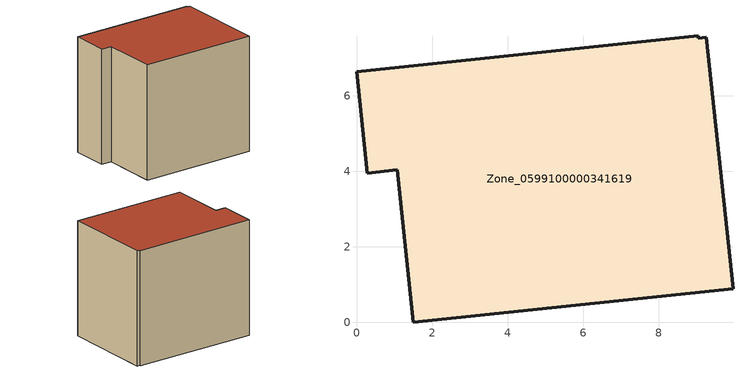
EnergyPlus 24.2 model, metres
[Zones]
Zone_0599100000341619
 floor ground (C_G): 1.07,4.04 0.28,3.95 0,6.64 9.05,7.6 9.05,7.53 9.27,7.55 9.97,0.9 1.5,0 z0
 wall outside (C_F): 9.05,7.6 0,6.64 0.28,3.95 1.07,4.04 1.5,0 9.97,0.9 9.27,7.55 9.05,7.53 9.05,7.6 z0:8.33
 roof outside (C_R): 9.97,0.9 9.27,7.55 9.05,7.53 9.05,7.6 0,6.64 0.28,3.95 1.07,4.04 1.5,0 z8.33
[BUILDING]
Pand.0599100000341619: North Axis=0; Terrain=City; Loads Convergence Tolerance Value=0.04; Temperature Convergence Tolerance Value=0.4; Solar Distribution=FullExterior; Maximum Number of Warmup Days=25; Minimum Number of Warmup Days=1
[Site:Location]
Rotterdam.The.Hague.AP_ZH_NLD Design_Conditions: Latitude=51.96; Longitude=4.45; Time Zone=1; Elevation=-4.5
[SITE:GROUNDTEMPERATURE:BUILDINGSURFACE]
18, 18, 18, 18, 18, 18, 18, 18, 18, 18, 18, 18
[MATERIAL] Thermal Absorptance=0.9; Solar Absorptance=0.7; Visible Absorptance=0.7
Name | Roughness | Thickness | Conductivity | Density | Specific Heat
G.TI.1992-2005 | MediumSmooth | 0.15 | 0.06 | 540 | 1210
F.TI.1992-2005 | Rough | 0.3 | 0.12 | 1920 | 840
R.TI.1992-2005 | MediumRough | 0.2 | 0.08 | 1500 | 1000
[CONSTRUCTION]
C_G: G.TI.1992-2005
C_F: F.TI.1992-2005
C_R: R.TI.1992-2005
[ZONE]
Zone_0599100000341619: Type=1; Multiplier=1; Ceiling Height=Autocalculate; Volume=Autocalculate; Floor Area=autocalculate; Part of Total Floor Area=Yes
[ZONEINFILTRATION:DESIGNFLOWRATE]
Infil_Zone_0599100000341619: Zone or ZoneList or Space or SpaceList=Zone_0599100000341619; Schedule=AlwaysOn; Design Flow Rate Calculation Method=Flow/Area; Flow Rate per Floor Area=0.0015; Constant Term Coefficient=1; Temperature Term Coefficient=0; Velocity Term Coefficient=0; Velocity Squared Term Coefficient=0
[HVACTEMPLATE:ZONE:IDEALLOADSAIRSYSTEM]
Zone_0599100000341619: Maximum Heating Supply Air Temperature=50; Minimum Cooling Supply Air Temperature=13; Maximum Heating Supply Air Humidity Ratio=0.0156; Minimum Cooling Supply Air Humidity Ratio=0.0077; Heating Limit=NoLimit; Cooling Limit=NoLimit; Dehumidification Control Type=ConstantSensibleHeatRatio; Cooling Sensible Heat Ratio=0.7; Dehumidification Setpoint=60; Humidification Control Type=None; Humidification Setpoint=30; Outdoor Air Method=None; Outdoor Air Flow Rate per Person=0.00944; Outdoor Air Flow Rate per Zone Floor Area=0; Outdoor Air Flow Rate per Zone=0; Demand Controlled Ventilation Type=None; Outdoor Air Economizer Type=NoEconomizer; Heat Recovery Type=None; Sensible Heat Recovery Effectiveness=0.7; Latent Heat Recovery Effectiveness=0.65
[ZONECONTROL:THERMOSTAT]
ThermostatControl_Zone_0599100000341619: Zone or ZoneList=Zone_0599100000341619; Control Type Schedule=DualSetpointControlType; Control 1=Thermostat_Zone_0599100000341619; Temperature Difference Between Cutout And Setpoint=0
[THERMOSTATSETPOINT:DUALSETPOINT]
Thermostat_Zone_0599100000341619: Heating Setpoint Temperature Schedule=HeatingSetpoint_Zone_0599100000341619; Cooling Setpoint Temperature Schedule=CoolingSetpoint_Zone_0599100000341619
[SCHEDULE:COMPACT]
HeatingSetpoint_Zone_0599100000341619: Through: 12/31, For: AllDays, Until: 24:00, 21
CoolingSetpoint_Zone_0599100000341619: Through: 12/31, For: AllDays, Until: 24:00, 24
DualSetpointControlType: Through: 12/31, For: AllDays, Until: 24:00, 4
AlwaysOn: Through: 12/31, For: AllDays, Until: 24:00, 1
